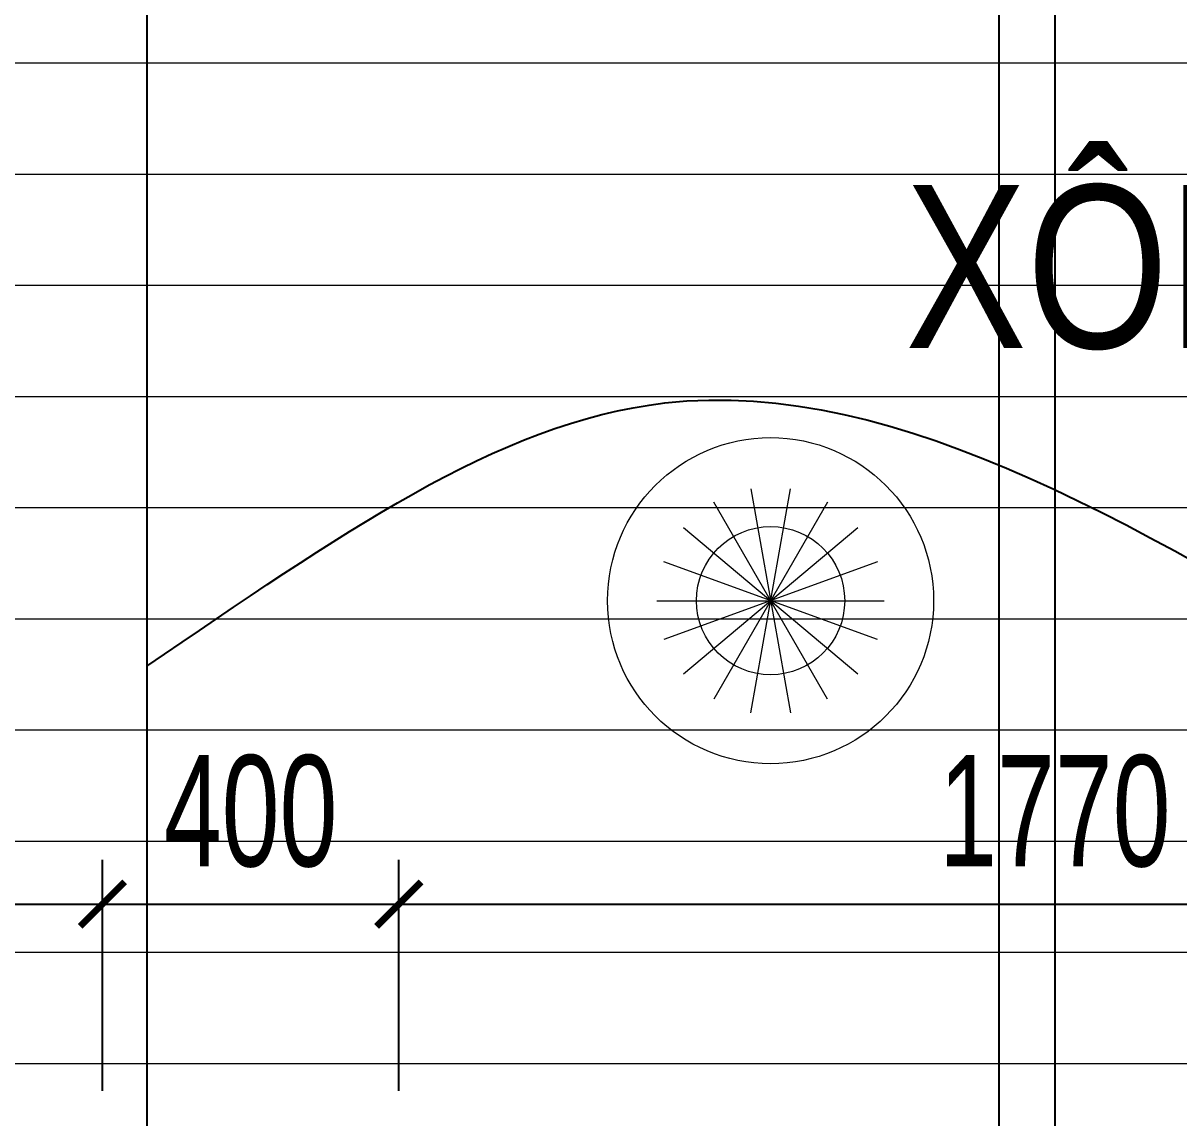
# Model space of a CAD drawing. Header units: millimetres. Extents: x -343543 to 400519, y -115663 to 104219.
# Drawn here: x -245131 to -243571, y 12181 to 13659 of the extents above; entities that cross this region are included whole.
import ezdxf

# ---------------------------------------------------------------- set-up
doc = ezdxf.new("R2010")
doc.units = ezdxf.units.MM
doc.layers.get('0').update_dxf_attribs({"color": 231, "lineweight": 0})
doc.layers.get('DefPoints').update_dxf_attribs({"color": 191})
for name, color, linetype, lineweight in [('A-CLNG', 157, 'Continuous', 25), ('A-FLOR-PRTN', 161, 'Continuous', 9), ('A-PATT', 252, 'Continuous', 9), ('A-SYMBOLS', 10, 'Continuous', 13), ('SME-E-LTG-DIM', 55, 'Continuous', 18), ('XREF MAT BANG TUONG XAY$0$$1$A-TEXT', 8, 'Continuous', 25)]:
    doc.layers.add(name, color=color, linetype=linetype, lineweight=lineweight)
doc.layers.add('fix lightting red', color=1, linetype='Continuous', lineweight=5, true_color=0xff0000)
doc.layers.add('XREF MAT BANG TUONG XAY$0$A-FURN', color=8, linetype='Continuous')
doc.styles.add('SM-DIMTEXT', font='SME.shx', dxfattribs={"width": 0.7})
doc.styles.add('XREF MAT BANG TUONG XAY$0$Arial', font='arial.ttf', dxfattribs={"width": 0.8})
doc.dimstyles.new('SDIM-100', dxfattribs={"dimscale": 100, "dimtxt": 2, "dimasz": 0.6, "dimexe": 0.6, "dimexo": 0.2, "dimgap": 0.5, "dimtad": 1, "dimdec": 0, "dimzin": 12, "dimtxsty": 'SM-DIMTEXT', "dimblk": 'ARCHTICK', "dimblk1": 'ARCHTICK', "dimblk2": 'ARCHTICK', "dimcen": 0.12, "dimdle": 0.6, "dimclrd": 7, "dimclre": 8, "dimadec": 0, "dimazin": 3, "dimtfac": 2, "dimtix": 1, "dimtmove": 1, "dimatfit": 3, "dimfxl": 1, "dimtzin": 0, "dimarcsym": 1})

# ---------------------------------------------------------------- blocks, each defined once
blk = doc.blocks.new('XREF MAT BANG NOI THAT')
at = {"color": 8}
blk.add_circle((18731.6, 12879.4), 220, dxfattribs=at)
blk = doc.blocks.new('01.Xref _MB T1')
at = {"layer": 'XREF MAT BANG TUONG XAY$0$A-FURN', "color": 8}
blk.add_line((17890, 14590), (17890, 9619.99999), dxfattribs=at)
blk.add_open_spline([(17890, 12791.19452), (18145.64, 12964.16789), (18954.45586, 13550.72637), (20349.99786, 11803.99999), (21791.80883, 12520.38584), (22110.00141, 12719.96651)], degree=3, knots=[94.0029418503, 94.0029418503, 94.0029418503, 94.0029418503, 978.6885014186, 3422.2793317458, 4745.8942007703, 4745.8942007703, 4745.8942007703, 4745.8942007703], dxfattribs=at)
at = {"layer": 'XREF MAT BANG TUONG XAY$0$$1$A-TEXT', "color": 8, "style": 'XREF MAT BANG TUONG XAY$0$Arial', "width": 0.8}
blk.add_text('XÔNG HƠI CHUNG', height=220, dxfattribs=at).set_placement((18913.22834, 13220.21537))
at = {"layer": 'A-PATT', "color": 8}
blk.add_blockref('XREF MAT BANG NOI THAT', (0, 0), dxfattribs=at)
blk = doc.blocks.new('*U70')
blk.add_line((0, 0), (306.9, 0))
blk = doc.blocks.new('*U71')
at = {"color": 0, "linetype": 'ByBlock', "lineweight": -2, "transparency": 16777216}
for p, rotation in [((18705, 12728.3), 80), ((18705, 13030.5), 279.9999999999999), ((18808.3, 12746.5), 119.9999999999999), ((18808.3, 13012.3), 239.9999999999999), ((18614.1, 12780.8), 39.99999999999999), ((18614.1, 12978), 320), ((18875.8, 12826.9), 160), ((18875.8, 12931.9), 199.9999999999999)]:
    blk.add_blockref('*U70', p, dxfattribs=dict(at, rotation=rotation))
blk.add_blockref('*U70', (18578.2, 12879.4), dxfattribs=at)
blk = doc.blocks.new('LT11')
blk.add_circle((0.1, -0.8), 100)
blk.add_blockref('*U71', (-18731.5, -12880.2))
blk = doc.blocks.new('DenSanTuongT1Ikigai')
at = {"layer": 'fix lightting red'}
blk.add_blockref('LT11', (18731.5, 12880.2), dxfattribs=at)
blk = doc.blocks.new('_ArchTick')
at = {"color": 0, "linetype": 'ByBlock', "const_width": 0.15}
blk.add_lwpolyline([(-0.5, -0.5), (0.5, 0.5)], dxfattribs=at)
blk = doc.blocks.new('*D1184')
at = {"layer": 'DefPoints', "color": 0, "transparency": 16777216}
for p in [(-245024, 12469.9), (-246664, 12198), (-245024, 12198)]:
    blk.add_point(p, dxfattribs=at)
at = {"layer": 'SME-E-LTG-DIM', "color": 8, "lineweight": -2, "transparency": 16777216}
for p, q in [((-246664, 12218), (-246664, 12529.9)), ((-245024, 12218), (-245024, 12529.9))]:
    blk.add_line(p, q, dxfattribs=at)
at = {"layer": 'SME-E-LTG-DIM', "color": 7, "lineweight": -2, "transparency": 16777216}
blk.add_line((-246724, 12469.9), (-244964, 12469.9), dxfattribs=at)
at = {"layer": 'SME-E-LTG-DIM', "color": 7, "lineweight": -2, "transparency": 16777216, "xscale": 60, "yscale": 60, "zscale": 60, "rotation": 180}
blk.add_blockref('_ArchTick', (-246664, 12469.9), dxfattribs=at)
at = {"layer": 'SME-E-LTG-DIM', "color": 7, "lineweight": -2, "transparency": 16777216, "xscale": 60, "yscale": 60, "zscale": 60}
blk.add_blockref('_ArchTick', (-245024, 12469.9), dxfattribs=at)
at = {"layer": 'SME-E-LTG-DIM', "color": 0, "transparency": 16777216, "insert": (-245844, 12594.9), "char_height": 150, "attachment_point": 5, "style": 'SM-DIMTEXT'}
blk.add_mtext('1640', dxfattribs=at)
blk = doc.blocks.new('*D1185')
at = {"layer": 'DefPoints', "color": 0, "transparency": 16777216}
for p in [(-244624, 12469.9), (-245024, 12198), (-244624, 12198)]:
    blk.add_point(p, dxfattribs=at)
at = {"layer": 'SME-E-LTG-DIM', "color": 8, "lineweight": -2, "transparency": 16777216}
for p, q in [((-245024, 12218), (-245024, 12529.9)), ((-244624, 12218), (-244624, 12529.9))]:
    blk.add_line(p, q, dxfattribs=at)
at = {"layer": 'SME-E-LTG-DIM', "color": 7, "lineweight": -2, "transparency": 16777216}
blk.add_line((-245084, 12469.9), (-244564, 12469.9), dxfattribs=at)
at = {"layer": 'SME-E-LTG-DIM', "color": 7, "lineweight": -2, "transparency": 16777216, "xscale": 60, "yscale": 60, "zscale": 60, "rotation": 180}
blk.add_blockref('_ArchTick', (-245024, 12469.9), dxfattribs=at)
at = {"layer": 'SME-E-LTG-DIM', "color": 7, "lineweight": -2, "transparency": 16777216, "xscale": 60, "yscale": 60, "zscale": 60}
blk.add_blockref('_ArchTick', (-244624, 12469.9), dxfattribs=at)
at = {"layer": 'SME-E-LTG-DIM', "color": 0, "transparency": 16777216, "insert": (-244824, 12594.9), "char_height": 150, "attachment_point": 5, "style": 'SM-DIMTEXT'}
blk.add_mtext('400', dxfattribs=at)
blk = doc.blocks.new('*D1186')
at = {"layer": 'DefPoints', "color": 0, "transparency": 16777216}
for p in [(-242853.6, 12469.9), (-244624, 12198), (-242853.6, 12198)]:
    blk.add_point(p, dxfattribs=at)
at = {"layer": 'SME-E-LTG-DIM', "color": 8, "lineweight": -2, "transparency": 16777216}
for p, q in [((-244624, 12218), (-244624, 12529.9)), ((-242853.6, 12218), (-242853.6, 12529.9))]:
    blk.add_line(p, q, dxfattribs=at)
at = {"layer": 'SME-E-LTG-DIM', "color": 7, "lineweight": -2, "transparency": 16777216}
blk.add_line((-244684, 12469.9), (-242793.6, 12469.9), dxfattribs=at)
at = {"layer": 'SME-E-LTG-DIM', "color": 7, "lineweight": -2, "transparency": 16777216, "xscale": 60, "yscale": 60, "zscale": 60, "rotation": 180}
blk.add_blockref('_ArchTick', (-244624, 12469.9), dxfattribs=at)
at = {"layer": 'SME-E-LTG-DIM', "color": 7, "lineweight": -2, "transparency": 16777216, "xscale": 60, "yscale": 60, "zscale": 60}
blk.add_blockref('_ArchTick', (-242853.6, 12469.9), dxfattribs=at)
at = {"layer": 'SME-E-LTG-DIM', "color": 0, "transparency": 16777216, "insert": (-243738.8, 12594.9), "char_height": 150, "attachment_point": 5, "style": 'SM-DIMTEXT'}
blk.add_mtext('1770', dxfattribs=at)

msp = doc.modelspace()

# ---------------------------------------------------------------- block references
at = {"layer": 'A-SYMBOLS'}
msp.add_blockref('01.Xref _MB T1', (-262854, 0), dxfattribs=at)

# ---------------------------------------------------------------- next in the draw order: hatches: boundary and pattern name
at = {"layer": 'A-PATT'}
h = msp.add_hatch(dxfattribs=at)
h.set_pattern_fill('_USER', color=256, scale=150, pattern_type=0)
h.set_pattern_definition([(0, (-240314.01, 12105), (0, 150), [])])
h.paths.add_polyline_path([(-245249.1, 14475), (-240459, 14475), (-240459, 9735), (-245249.1, 9735)])

# ---------------------------------------------------------------- next in the draw order: linework, layer by layer
at = {"layer": 'A-CLNG', "color": 251, "elevation": 0}
msp.add_lwpolyline([(-243814, 14475), (-243739, 14475), (-243739, 9735), (-243814, 9735)], close=True, dxfattribs=at)

# ---------------------------------------------------------------- next in the draw order: block references
at = {"layer": 'A-FLOR-PRTN'}
msp.add_blockref('DenSanTuongT1Ikigai', (-262854, 0), dxfattribs=at)

# ---------------------------------------------------------------- next in the draw order: dimensions: what is measured, and where the dimension line sits
at = {"layer": 'SME-E-LTG-DIM'}
for base, p1, p2, picture, middle in [((-245024, 12469.9), (-246664, 12198), (-245024, 12198), '*D1184', (-245844, 12594.9)), ((-244624, 12469.9), (-245024, 12198), (-244624, 12198), '*D1185', (-244824, 12594.9)), ((-242853.6, 12469.9), (-244624, 12198), (-242853.6, 12198), '*D1186', (-243738.8, 12594.9))]:
    dim = msp.add_linear_dim(base=base, p1=p1, p2=p2, dimstyle='SDIM-100', override={"dimtxt": 1.5, "dimtfill": 0}, dxfattribs=at)
    dim.commit()
    dim.dimension.update_dxf_attribs({"geometry": picture, "text_midpoint": middle})

doc.saveas('drawing.dxf')
